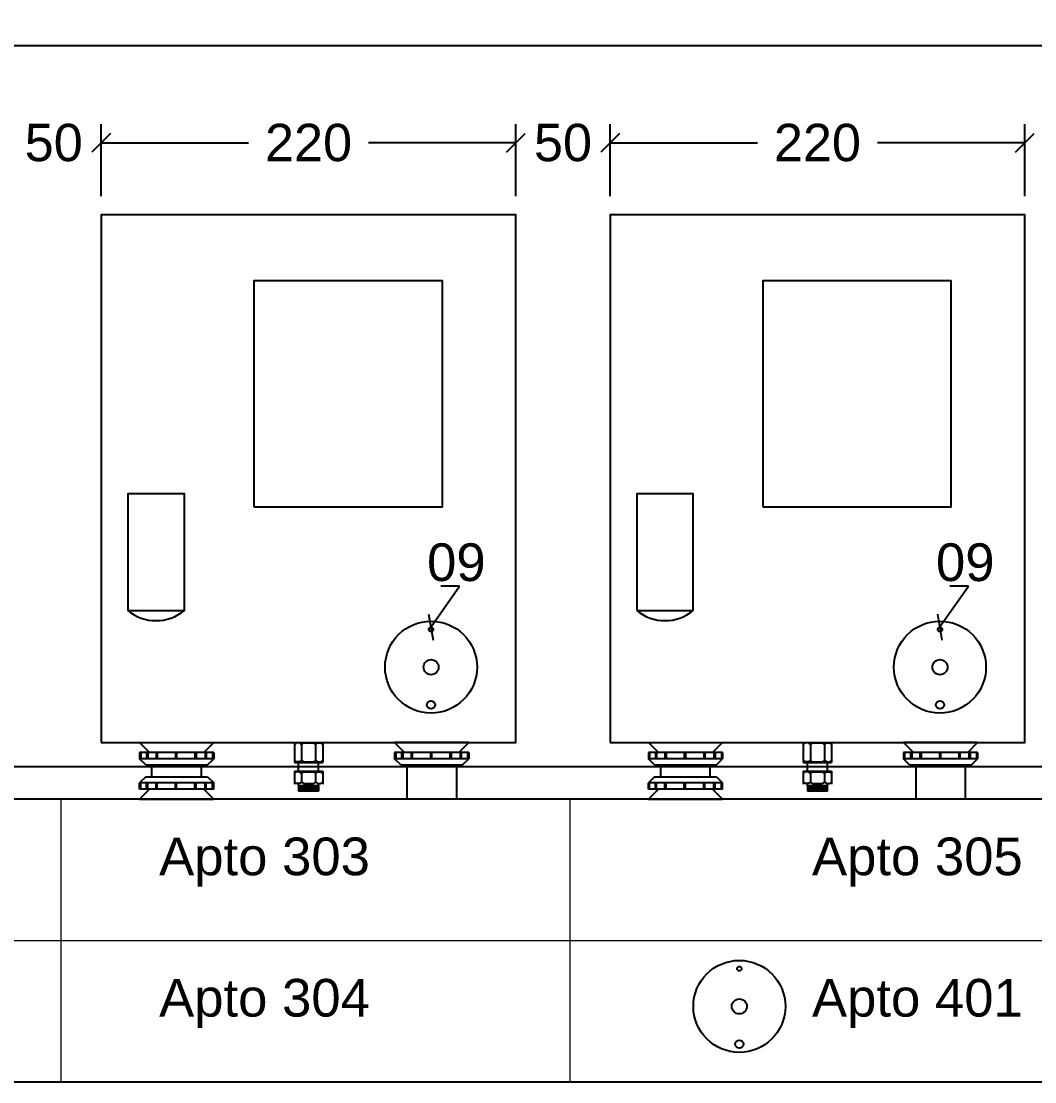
# Model space of a CAD drawing. Header units: inches. Extents: x -3 to 923, y -103 to 154.
# Drawn here: x 259.535 to 260.077, y -88.141 to -87.573 of the extents above; entities that cross this region are included whole.
import ezdxf

# ---------------------------------------------------------------- set-up
doc = ezdxf.new("R2010")
doc.units = ezdxf.units.IN
doc.header["$LTSCALE"] = 10
doc.header["$MEASUREMENT"] = 0
doc.linetypes.add('HIDDEN', pattern=[0.375, 0.25, -0.125])
doc.layers.get('DEFPOINTS').update_dxf_attribs({"color": 8})
for name, color, linetype in [('Cotas', 1, 'Continuous'), ('EL-Textos_condutos', 7, 'Continuous'), ('QUADROS', 7, 'Continuous'), ('QUADROS_E_CAIXAS', 240, 'Continuous'), ('TXT', 7, 'Continuous')]:
    doc.layers.add(name, color=color, linetype=linetype)
doc.layers.add('VP', color=1, linetype='Continuous', plot=False)
doc.styles.add('Arial', font='arial.ttf')
doc.dimstyles.new('10', dxfattribs={"dimtxt": 0.02, "dimasz": 0.01, "dimexe": 0.01, "dimexo": 0.01, "dimgap": 0.09, "dimtad": 0, "dimtih": 1, "dimtoh": 1, "dimdec": 0, "dimlfac": 1000, "dimzin": 0, "dimdsep": 46, "dimtxsty": 'Arial', "dimblk": 'OBLIQUE', "dimcen": 0, "dimdle": 0.02, "dimclrt": 7, "dimadec": 0, "dimazin": 0, "dimtfac": 1, "dimtdec": 0, "dimtofl": 0, "dimtmove": 0, "dimatfit": 3, "dimldrblk": 'OBLIQUE', "dimfxl": 0, "dimtolj": 1, "dimtzin": 0, "dimarcsym": 0})
doc.dimstyles.new('RICARDO-1-10', dxfattribs={"dimtxt": 0.02, "dimasz": 0.01, "dimexe": 0.01, "dimexo": 0.01, "dimgap": 0.01, "dimtad": 0, "dimtih": 1, "dimtoh": 1, "dimdec": 0, "dimlfac": 1000, "dimzin": 0, "dimdsep": 46, "dimtxsty": 'Arial', "dimblk": 'OBLIQUE', "dimcen": 0, "dimclrt": 2, "dimadec": 0, "dimazin": 0, "dimtfac": 1, "dimtdec": 0, "dimtofl": 0, "dimtmove": 0, "dimatfit": 3, "dimldrblk": 'CLOSEDBLANK', "dimfxl": 0, "dimtolj": 1, "dimtzin": 0, "dimarcsym": 0})

# ---------------------------------------------------------------- blocks, each defined once
blk = doc.blocks.new('_Oblique')
at = {"color": 0, "linetype": 'ByBlock', "lineweight": -2}
blk.add_line((-0.5, -0.5), (0.5, 0.5), dxfattribs=at)
blk = doc.blocks.new('*D30')
at = {"layer": 'DEFPOINTS', "color": 0, "transparency": 16777216}
for p in [(259.8501113049233, -87.63800339720973), (259.7996765223145, -87.67654674285738), (259.8501113049233, -87.67654674285738)]:
    blk.add_point(p, dxfattribs=at)
at = {"layer": 'TXT', "color": 0, "lineweight": -2, "transparency": 16777216}
for p, q in [((259.7996765223145, -87.66654674285738), (259.7996765223145, -87.62800339720972)), ((259.8501113049233, -87.66654674285738), (259.8501113049233, -87.62800339720972)), ((259.7996765223145, -87.63800339720973), (259.7896765223146, -87.63800339720973)), ((259.8501113049233, -87.63800339720973), (259.8601113049233, -87.63800339720973))]:
    blk.add_line(p, q, dxfattribs=at)
at = {"layer": 'TXT', "color": 0, "lineweight": -2, "transparency": 16777216, "xscale": 0.01, "yscale": 0.01, "zscale": 0.01}
blk.add_blockref('_Oblique', (259.7996765223145, -87.63800339720973), dxfattribs=at)
at = {"layer": 'TXT', "color": 0, "lineweight": -2, "transparency": 16777216, "xscale": 0.01, "yscale": 0.01, "zscale": 0.01, "rotation": 180}
blk.add_blockref('_Oblique', (259.8501113049233, -87.63800339720973), dxfattribs=at)
at = {"layer": 'TXT', "color": 2, "transparency": 16777216, "insert": (259.8248939136189, -87.63800339720973), "char_height": 0.02, "attachment_point": 5, "style": 'Arial'}
blk.add_mtext('\\A1;50', dxfattribs=at)
blk = doc.blocks.new('_ClosedBlank')
at = {"color": 0, "linetype": 'ByBlock', "lineweight": -2}
for p, q in [((-1, 0.1666666666666667), (0, 0)), ((-1, 0.1666666666666667), (-1, -0.1666666666666667)), ((0, 0), (-1, -0.1666666666666667))]:
    blk.add_line(p, q, dxfattribs=at)
blk = doc.blocks.new('*D31')
at = {"layer": 'DEFPOINTS', "color": 0, "transparency": 16777216}
for p in [(260.1224591310103, -87.63800339720973), (260.0720243484015, -87.67654674285738), (260.1224591310103, -87.67654674285738)]:
    blk.add_point(p, dxfattribs=at)
at = {"layer": 'TXT', "color": 0, "lineweight": -2, "transparency": 16777216}
for p, q in [((260.0720243484015, -87.66654674285738), (260.0720243484015, -87.62800339720972)), ((260.1224591310103, -87.66654674285738), (260.1224591310103, -87.62800339720972)), ((260.0720243484015, -87.63800339720973), (260.0620243484015, -87.63800339720973)), ((260.1224591310103, -87.63800339720973), (260.1324591310103, -87.63800339720973))]:
    blk.add_line(p, q, dxfattribs=at)
at = {"layer": 'TXT', "color": 0, "lineweight": -2, "transparency": 16777216, "xscale": 0.01, "yscale": 0.01, "zscale": 0.01}
blk.add_blockref('_Oblique', (260.0720243484015, -87.63800339720973), dxfattribs=at)
at = {"layer": 'TXT', "color": 0, "lineweight": -2, "transparency": 16777216, "xscale": 0.01, "yscale": 0.01, "zscale": 0.01, "rotation": 180}
blk.add_blockref('_Oblique', (260.1224591310103, -87.63800339720973), dxfattribs=at)
at = {"layer": 'TXT', "color": 2, "transparency": 16777216, "insert": (260.0972417397059, -87.63800339720973), "char_height": 0.02, "attachment_point": 5, "style": 'Arial'}
blk.add_mtext('\\A1;50', dxfattribs=at)
blk = doc.blocks.new('*D38')
at = {"layer": 'DEFPOINTS', "color": 0, "transparency": 16777216}
for p in [(261.0127879930641, -87.58607777777434), (257.9441555683533, -87.67654674285738), (261.0127879930641, -88.16688096198759)]:
    blk.add_point(p, dxfattribs=at)
at = {"layer": 'VP', "color": 0, "lineweight": -2, "transparency": 16777216}
for p, q in [((257.9441555683533, -87.66654674285738), (257.9441555683533, -87.57607777777433)), ((261.0127879930641, -88.15688096198758), (261.0127879930641, -87.57607777777433)), ((257.9441555683533, -87.58607777777434), (259.4385945637919, -87.58607777777434)), ((261.0127879930641, -87.58607777777434), (259.5183489976255, -87.58607777777434))]:
    blk.add_line(p, q, dxfattribs=at)
at = {"layer": 'VP', "color": 0, "lineweight": -2, "transparency": 16777216, "xscale": 0.01, "yscale": 0.01, "zscale": 0.01, "rotation": 180}
blk.add_blockref('_Oblique', (257.9441555683533, -87.58607777777434), dxfattribs=at)
at = {"layer": 'VP', "color": 0, "lineweight": -2, "transparency": 16777216, "xscale": 0.01, "yscale": 0.01, "zscale": 0.01}
blk.add_blockref('_Oblique', (261.0127879930641, -87.58607777777434), dxfattribs=at)
at = {"layer": 'VP', "color": 2, "transparency": 16777216, "insert": (259.4784717807087, -87.58607777777434), "char_height": 0.02, "attachment_point": 5, "style": 'Arial'}
blk.add_mtext('\\A1;3069', dxfattribs=at)

msp = doc.modelspace()

# ---------------------------------------------------------------- hatches: boundary and pattern name
at = {"layer": 'QUADROS'}
for points in [[(259.683939286563, -87.95923369937904), (259.6821528885009, -87.95923369937904), (259.6811547831842, -87.9602318046959), (259.6811547831842, -87.95898152546603), (259.6962852179668, -87.95898152546603), (259.6962852179668, -87.9602318046959), (259.6952871126499, -87.95923369937904), (259.6935007145879, -87.95923369937904), (259.6925026092712, -87.9602318046959), (259.6915045039543, -87.95923369937904), (259.6859354971966, -87.95923369937904), (259.6849373918798, -87.9602318046959)], [(259.683939286563, -87.95923369937904), (259.6821528885009, -87.95923369937904), (259.6811547831842, -87.9602318046959), (259.6811547831842, -87.95898152546603), (259.6962852179668, -87.95898152546603), (259.6962852179668, -87.9602318046959), (259.6952871126499, -87.95923369937904), (259.6935007145879, -87.95923369937904), (259.6925026092712, -87.9602318046959), (259.6915045039543, -87.95923369937904), (259.6859354971966, -87.95923369937904), (259.6849373918798, -87.9602318046959)], [(259.9562871126499, -87.95923369937904), (259.9545007145878, -87.95923369937904), (259.9535026092711, -87.9602318046959), (259.9535026092711, -87.95898152546603), (259.9686330440537, -87.95898152546603), (259.9686330440537, -87.9602318046959), (259.9676349387369, -87.95923369937904), (259.9658485406748, -87.95923369937904), (259.9648504353581, -87.9602318046959), (259.9638523300412, -87.95923369937904), (259.9582833232835, -87.95923369937904), (259.9572852179667, -87.9602318046959)], [(259.9562871126499, -87.95923369937904), (259.9545007145878, -87.95923369937904), (259.9535026092711, -87.9602318046959), (259.9535026092711, -87.95898152546603), (259.9686330440537, -87.95898152546603), (259.9686330440537, -87.9602318046959), (259.9676349387369, -87.95923369937904), (259.9658485406748, -87.95923369937904), (259.9648504353581, -87.9602318046959), (259.9638523300412, -87.95923369937904), (259.9582833232835, -87.95923369937904), (259.9572852179667, -87.9602318046959)], [(259.6811547831842, -87.96964540926548), (259.6811547831842, -87.9683951300356), (259.6821528885009, -87.96939323535244), (259.683939286563, -87.96939323535244), (259.6849373918798, -87.9683951300356), (259.6859354971966, -87.96939323535244), (259.6915045039543, -87.96939323535244), (259.6925026092712, -87.9683951300356), (259.6935007145879, -87.96939323535244), (259.6952871126499, -87.96939323535244), (259.6962852179668, -87.96839513003567), (259.6962852179668, -87.96964540926548)], [(259.9535026092711, -87.96964540926548), (259.9535026092711, -87.9683951300356), (259.9545007145878, -87.96939323535244), (259.9562871126499, -87.96939323535244), (259.9572852179667, -87.9683951300356), (259.9582833232836, -87.96939323535244), (259.9638523300412, -87.96939323535244), (259.9648504353581, -87.9683951300356), (259.9658485406748, -87.96939323535244), (259.9676349387369, -87.96939323535244), (259.9686330440537, -87.96839513003567), (259.9686330440537, -87.96964540926548)]]:
    msp.add_hatch(color=7, dxfattribs=at).paths.add_polyline_path(points)
h = msp.add_hatch(color=7, dxfattribs=at)
h.paths.add_polyline_path([(259.6811547831842, -87.98120085869756), (259.6811547831842, -87.9799505794677), (259.6821528885009, -87.98094868478452), (259.683939286563, -87.98094868478452), (259.6849373918798, -87.9799505794677), (259.6859354971966, -87.98094868478452), (259.6915045039543, -87.98094868478452), (259.6925026092712, -87.9799505794677), (259.6935007145879, -87.98094868478452), (259.6952871126499, -87.98094868478452), (259.6962852179668, -87.9799505794677), (259.6962852179668, -87.98120085869756)])
h.paths.add_polyline_path([(259.6962852179668, -87.97439216304538), (259.6962852179668, -87.97564244227524), (259.6952871126499, -87.9746443369584), (259.6935007145879, -87.9746443369584), (259.6925026092712, -87.97564244227524), (259.6915045039543, -87.9746443369584), (259.6859354971966, -87.9746443369584), (259.6849373918798, -87.97564244227524), (259.683939286563, -87.9746443369584), (259.6821528885009, -87.9746443369584), (259.6811547831842, -87.97564244227524), (259.6811547831842, -87.97439216304538)])
h = msp.add_hatch(color=7, dxfattribs=at)
h.paths.add_polyline_path([(259.9535026092711, -87.98120085869756), (259.9535026092711, -87.9799505794677), (259.9545007145878, -87.98094868478452), (259.9562871126499, -87.98094868478452), (259.9572852179667, -87.9799505794677), (259.9582833232836, -87.98094868478452), (259.9638523300412, -87.98094868478452), (259.9648504353581, -87.9799505794677), (259.9658485406748, -87.98094868478452), (259.9676349387369, -87.98094868478452), (259.9686330440537, -87.9799505794677), (259.9686330440537, -87.98120085869756)])
h.paths.add_polyline_path([(259.9686330440537, -87.97439216304538), (259.9686330440537, -87.97564244227524), (259.9676349387369, -87.9746443369584), (259.9658485406748, -87.9746443369584), (259.9648504353581, -87.97564244227524), (259.9638523300412, -87.9746443369584), (259.9582833232836, -87.9746443369584), (259.9572852179667, -87.97564244227524), (259.9562871126499, -87.9746443369584), (259.9545007145878, -87.9746443369584), (259.9535026092711, -87.97564244227524), (259.9535026092711, -87.97439216304538)])

# ---------------------------------------------------------------- linework, layer by layer
at = {"layer": 'EL-Textos_condutos', "linetype": 'Continuous', "lineweight": 0}
for p, q in [((259.5561456937522, -87.98924239503108), (259.5561456937522, -88.1405467428572)), ((259.8284935198392, -87.98924239503108), (259.8284935198392, -88.1405467428572)), ((259.2888413459262, -88.06489456894411), (260.5497109111434, -88.06489456894418))]:
    msp.add_line(p, q, dxfattribs=at)
at = {"layer": 'QUADROS', "color": 7}
for p, q in [((259.6036006342108, -87.96432198518835), (259.5982601744885, -87.95898152546603)), ((259.6326219756357, -87.96432198518835), (259.6379624353581, -87.95898152546603)), ((259.6811547831842, -87.95898152546603), (259.6962852179668, -87.95898152546603)), ((259.6811547831842, -87.95898152546603), (259.6811547831842, -87.96964540926548)), ((259.6811547831842, -87.95898152546603), (259.6962852179668, -87.95898152546603)), ((259.6811547831842, -87.9602318046959), (259.6821528885009, -87.95923369937904)), ((259.6811547831842, -87.9602318046959), (259.6821528885009, -87.95923369937904)), ((259.683939286563, -87.95923369937904), (259.6821528885009, -87.95923369937904)), ((259.683939286563, -87.95923369937904), (259.6821528885009, -87.95923369937904)), ((259.6849373918798, -87.9602318046959), (259.6839286962276, -87.95922310904369)), ((259.6849373918798, -87.9602318046959), (259.6839286962276, -87.95922310904369)), ((259.6849373918798, -87.9602318046959), (259.6859460875319, -87.95922310904369)), ((259.6849373918798, -87.9602318046959), (259.6859460875319, -87.95922310904369)), ((259.6859354971966, -87.95923369937904), (259.6915045039543, -87.95923369937904)), ((259.6859354971966, -87.95923369937904), (259.6915045039543, -87.95923369937904)), ((259.6925026092712, -87.9602318046959), (259.6914939136189, -87.95922310904369)), ((259.6925026092712, -87.9602318046959), (259.6914939136189, -87.95922310904369)), ((259.6925026092712, -87.9602318046959), (259.6935113049232, -87.95922310904369)), ((259.6925026092712, -87.9602318046959), (259.6935113049232, -87.95922310904369)), ((259.6935007145879, -87.95923369937904), (259.6952871126499, -87.95923369937904)), ((259.6935007145879, -87.95923369937904), (259.6952871126499, -87.95923369937904)), ((259.6962852179668, -87.9602318046959), (259.6952871126499, -87.95923369937904)), ((259.6962852179668, -87.9602318046959), (259.6952871126499, -87.95923369937904)), ((259.6962852179668, -87.95898152546603), (259.6962852179668, -87.96964540926548)), ((259.7400976239454, -87.96432198518835), (259.7347571642232, -87.95898152546603)), ((259.7347571642232, -87.95898152546603), (259.7744594250927, -87.95898152546603)), ((259.7744594250927, -87.95898152546603), (259.7347571642232, -87.95898152546603)), ((259.7691189653704, -87.96432198518835), (259.7744594250927, -87.95898152546603)), ((259.8759484602978, -87.96432198518835), (259.8706080005754, -87.95898152546603)), ((259.9049698017227, -87.96432198518835), (259.910310261445, -87.95898152546603)), ((259.9535026092711, -87.95898152546603), (259.9686330440537, -87.95898152546603)), ((259.9535026092711, -87.95898152546603), (259.9535026092711, -87.96964540926548)), ((259.9535026092711, -87.95898152546603), (259.9686330440537, -87.95898152546603)), ((259.9535026092711, -87.9602318046959), (259.9545007145878, -87.95923369937904)), ((259.9535026092711, -87.9602318046959), (259.9545007145878, -87.95923369937904)), ((259.9562871126499, -87.95923369937904), (259.9545007145878, -87.95923369937904)), ((259.9562871126499, -87.95923369937904), (259.9545007145878, -87.95923369937904)), ((259.9572852179667, -87.9602318046959), (259.9562765223145, -87.95922310904369)), ((259.9572852179667, -87.9602318046959), (259.9562765223145, -87.95922310904369)), ((259.9572852179667, -87.9602318046959), (259.9582939136189, -87.95922310904369)), ((259.9572852179667, -87.9602318046959), (259.9582939136189, -87.95922310904369)), ((259.9582833232836, -87.95923369937904), (259.9638523300412, -87.95923369937904)), ((259.9582833232836, -87.95923369937904), (259.9638523300412, -87.95923369937904)), ((259.9648504353581, -87.9602318046959), (259.9638417397059, -87.95922310904369)), ((259.9648504353581, -87.9602318046959), (259.9638417397059, -87.95922310904369)), ((259.9648504353581, -87.9602318046959), (259.9658591310102, -87.95922310904369)), ((259.9648504353581, -87.9602318046959), (259.9658591310102, -87.95922310904369)), ((259.9658485406748, -87.95923369937904), (259.9676349387369, -87.95923369937904)), ((259.9658485406748, -87.95923369937904), (259.9676349387369, -87.95923369937904)), ((259.9686330440537, -87.9602318046959), (259.9676349387369, -87.95923369937904)), ((259.9686330440537, -87.9602318046959), (259.9676349387369, -87.95923369937904)), ((259.9686330440537, -87.95898152546603), (259.9686330440537, -87.96964540926548)), ((260.0124454500324, -87.96432198518835), (260.00710499031, -87.95898152546603)), ((260.00710499031, -87.95898152546603), (260.0468072511796, -87.95898152546603)), ((260.0468072511796, -87.95898152546603), (260.00710499031, -87.95898152546603)), ((260.0414667914573, -87.96432198518835), (260.0468072511796, -87.95898152546603)), ((259.5982601744885, -87.96432198518835), (259.5982601744885, -87.96763050692745)), ((259.6379624353581, -87.96432198518835), (259.5982601744885, -87.96432198518835)), ((259.5988969630044, -87.96432198518835), (259.5988969630044, -87.96763050692745)), ((259.60201966453, -87.96432198518835), (259.60201966453, -87.9676305069275)), ((259.6026564530461, -87.96432198518835), (259.6026564530461, -87.9676305069275)), ((259.607094751986, -87.96432198518835), (259.607094751986, -87.9676305069275)), ((259.6077315405018, -87.96432198518835), (259.6077315405018, -87.9676305069275)), ((259.6174745164072, -87.96432198518835), (259.6174745164072, -87.9676305069275)), ((259.6181113049233, -87.96432198518835), (259.6181113049233, -87.9676305069275)), ((259.6278542808286, -87.96432198518835), (259.6278542808286, -87.9676305069275)), ((259.6284910693446, -87.96432198518835), (259.6284910693446, -87.96763050692745)), ((259.6333218753254, -87.96432198518835), (259.6333218753254, -87.9676305069275)), ((259.6339586638415, -87.96432198518835), (259.6339586638415, -87.96763050692745)), ((259.637325646842, -87.96432198518835), (259.637325646842, -87.9676305069275)), ((259.6379624353581, -87.96432198518835), (259.6379624353581, -87.96763050692745)), ((259.6849373918798, -87.9602318046959), (259.6849373918798, -87.9683951300356)), ((259.6925026092712, -87.9602318046959), (259.6925026092712, -87.9683951300356)), ((259.7744594250927, -87.96432198518835), (259.7347571642232, -87.96432198518835)), ((259.7347571642232, -87.96432198518835), (259.7347571642232, -87.96763050692745)), ((259.7353939527391, -87.96432198518835), (259.7353939527391, -87.96763050692745)), ((259.7385166542647, -87.96432198518835), (259.7385166542647, -87.96763050692745)), ((259.7391534427807, -87.96432198518835), (259.7391534427807, -87.96763050692745)), ((259.7435917417205, -87.96432198518835), (259.7435917417205, -87.96763050692745)), ((259.7442285302365, -87.96432198518835), (259.7442285302365, -87.96763050692745)), ((259.7539715061419, -87.96432198518835), (259.7539715061419, -87.96763050692745)), ((259.7546082946579, -87.96432198518835), (259.7546082946579, -87.96763050692745)), ((259.7643512705632, -87.96432198518835), (259.7643512705632, -87.96763050692745)), ((259.7649880590791, -87.96432198518835), (259.7649880590791, -87.96763050692745)), ((259.76981886506, -87.96432198518835), (259.76981886506, -87.96763050692745)), ((259.7704556535761, -87.96432198518835), (259.7704556535761, -87.96763050692745)), ((259.7738226365768, -87.96432198518835), (259.7738226365768, -87.96763050692745)), ((259.7744594250927, -87.96432198518835), (259.7744594250927, -87.96763050692745)), ((259.8706080005754, -87.96432198518835), (259.8706080005754, -87.96763050692745)), ((259.910310261445, -87.96432198518835), (259.8706080005754, -87.96432198518835)), ((259.8712447890913, -87.96432198518835), (259.8712447890913, -87.96763050692745)), ((259.874367490617, -87.96432198518835), (259.874367490617, -87.9676305069275)), ((259.875004279133, -87.96432198518835), (259.875004279133, -87.9676305069275)), ((259.8794425780729, -87.96432198518835), (259.8794425780729, -87.9676305069275)), ((259.8800793665889, -87.96432198518835), (259.8800793665889, -87.9676305069275)), ((259.8898223424941, -87.96432198518835), (259.8898223424941, -87.9676305069275)), ((259.8904591310102, -87.96432198518835), (259.8904591310102, -87.9676305069275)), ((259.9002021069156, -87.96432198518835), (259.9002021069156, -87.9676305069275)), ((259.9008388954317, -87.96432198518835), (259.9008388954317, -87.96763050692745)), ((259.9056697014125, -87.96432198518835), (259.9056697014125, -87.9676305069275)), ((259.9063064899285, -87.96432198518835), (259.9063064899285, -87.96763050692745)), ((259.9096734729291, -87.96432198518835), (259.9096734729291, -87.9676305069275)), ((259.910310261445, -87.96432198518835), (259.910310261445, -87.96763050692745)), ((259.9572852179667, -87.9602318046959), (259.9572852179667, -87.9683951300356)), ((259.9648504353581, -87.9602318046959), (259.9648504353581, -87.9683951300356)), ((260.0468072511796, -87.96432198518835), (260.00710499031, -87.96432198518835)), ((260.00710499031, -87.96432198518835), (260.00710499031, -87.96763050692745)), ((260.007741778826, -87.96432198518835), (260.007741778826, -87.96763050692745)), ((260.0108644803517, -87.96432198518835), (260.0108644803517, -87.96763050692745)), ((260.0115012688676, -87.96432198518835), (260.0115012688676, -87.96763050692745)), ((260.0159395678075, -87.96432198518835), (260.0159395678075, -87.96763050692745)), ((260.0165763563235, -87.96432198518835), (260.0165763563235, -87.96763050692745)), ((260.0263193322289, -87.96432198518835), (260.0263193322289, -87.96763050692745)), ((260.0269561207448, -87.96432198518835), (260.0269561207448, -87.96763050692745)), ((260.0366990966501, -87.96432198518835), (260.0366990966501, -87.96763050692745)), ((260.0373358851662, -87.96432198518835), (260.0373358851662, -87.96763050692745)), ((260.0421666911471, -87.96432198518835), (260.0421666911471, -87.96763050692745)), ((260.0428034796631, -87.96432198518835), (260.0428034796631, -87.96763050692745)), ((260.0461704626637, -87.96432198518835), (260.0461704626637, -87.96763050692745)), ((260.0468072511796, -87.96432198518835), (260.0468072511796, -87.96763050692745)), ((259.6015686962277, -87.97093902866666), (259.5982601744885, -87.96763050692745)), ((259.6379624353581, -87.9676305069275), (259.5982601744885, -87.96763050692745)), ((259.6015686962277, -87.97093902866666), (259.6346539136189, -87.97093902866666)), ((259.6048772179668, -87.97728489183062), (259.6048772179668, -87.97093902866666)), ((259.6313453918797, -87.97728489183062), (259.6313453918797, -87.97093902866666)), ((259.6346539136189, -87.97093902866666), (259.6379624353581, -87.96763050692745)), ((259.6811547831842, -87.9683951300356), (259.6821528885009, -87.96939323535244)), ((259.6811547831842, -87.96964540926548), (259.6962852179668, -87.96964540926548)), ((259.683939286563, -87.96939323535244), (259.6821528885009, -87.96939323535244)), ((259.683318435358, -87.97439216304538), (259.683318435358, -87.96939323535244)), ((259.6849373918798, -87.9683951300356), (259.6839286962276, -87.96940382568782)), ((259.6849373918798, -87.9683951300356), (259.6859460875319, -87.96940382568782)), ((259.6859354971966, -87.96939323535244), (259.6915045039543, -87.96939323535244)), ((259.6925026092712, -87.9683951300356), (259.6914939136189, -87.96940382568782)), ((259.6925026092712, -87.9683951300356), (259.6935113049232, -87.96940382568782)), ((259.6935007145879, -87.96939323535244), (259.6952871126499, -87.96939323535244)), ((259.6941215657928, -87.97439216304538), (259.6941215657928, -87.96964540926548)), ((259.6962852179668, -87.9683951300356), (259.6952871126499, -87.96939323535244)), ((259.7744594250927, -87.96763050692745), (259.7347571642232, -87.96763050692745)), ((259.7380656859623, -87.97093902866666), (259.7347571642232, -87.96763050692745)), ((259.7380656859623, -87.97093902866666), (259.7711509033535, -87.97093902866659)), ((259.7711509033535, -87.97093902866659), (259.7744594250927, -87.96763050692745)), ((259.8739165223146, -87.97093902866666), (259.8706080005754, -87.96763050692745)), ((259.910310261445, -87.9676305069275), (259.8706080005754, -87.96763050692745)), ((259.8739165223146, -87.97093902866666), (259.9070017397058, -87.97093902866666)), ((259.8772250440538, -87.97728489183062), (259.8772250440538, -87.97093902866666)), ((259.9036932179667, -87.97728489183062), (259.9036932179667, -87.97093902866666)), ((259.9070017397058, -87.97093902866666), (259.910310261445, -87.96763050692745)), ((259.9535026092711, -87.9683951300356), (259.9545007145878, -87.96939323535244)), ((259.9535026092711, -87.96964540926548), (259.9686330440537, -87.96964540926548)), ((259.9562871126499, -87.96939323535244), (259.9545007145878, -87.96939323535244)), ((259.9556662614451, -87.97439216304538), (259.9556662614451, -87.96939323535244)), ((259.9572852179667, -87.9683951300356), (259.9562765223145, -87.96940382568782)), ((259.9572852179667, -87.9683951300356), (259.9582939136189, -87.96940382568782)), ((259.9582833232836, -87.96939323535244), (259.9638523300412, -87.96939323535244)), ((259.9648504353581, -87.9683951300356), (259.9638417397059, -87.96940382568782)), ((259.9648504353581, -87.9683951300356), (259.9658591310102, -87.96940382568782)), ((259.9658485406748, -87.96939323535244), (259.9676349387369, -87.96939323535244)), ((259.9664693918797, -87.97439216304538), (259.9664693918797, -87.96964540926548)), ((259.9686330440537, -87.9683951300356), (259.9676349387369, -87.96939323535244)), ((260.0468072511796, -87.96763050692745), (260.00710499031, -87.96763050692745)), ((260.0104135120492, -87.97093902866666), (260.00710499031, -87.96763050692745)), ((260.0104135120492, -87.97093902866666), (260.0434987294404, -87.97093902866659)), ((260.0434987294404, -87.97093902866659), (260.0468072511796, -87.96763050692745)), ((259.6811547831842, -87.97439216304538), (259.6962852179668, -87.97439216304538)), ((259.6811547831842, -87.97439216304538), (259.6811547831842, -87.98120085869756)), ((259.6811547831842, -87.97564244227524), (259.6821528885009, -87.9746443369584)), ((259.683939286563, -87.9746443369584), (259.6821528885009, -87.9746443369584)), ((259.6849373918798, -87.97564244227524), (259.6839286962276, -87.97463374662304)), ((259.6849373918798, -87.97564244227524), (259.6859460875319, -87.97463374662304)), ((259.6849373918798, -87.97564244227524), (259.6849373918798, -87.9799505794677)), ((259.6859354971966, -87.9746443369584), (259.6915045039543, -87.9746443369584)), ((259.6925026092712, -87.97564244227524), (259.6914939136189, -87.97463374662304)), ((259.6925026092712, -87.97564244227524), (259.6935113049232, -87.97463374662304)), ((259.6925026092712, -87.97564244227524), (259.6925026092712, -87.9799505794677)), ((259.6935007145879, -87.9746443369584), (259.6952871126499, -87.9746443369584)), ((259.6962852179668, -87.97564244227524), (259.6952871126499, -87.9746443369584)), ((259.6962852179668, -87.97439216304538), (259.6962852179668, -87.98120085869756)), ((259.9535026092711, -87.97439216304538), (259.9686330440537, -87.97439216304538)), ((259.9535026092711, -87.97439216304538), (259.9535026092711, -87.98120085869756)), ((259.9535026092711, -87.97564244227524), (259.9545007145878, -87.9746443369584)), ((259.9562871126499, -87.9746443369584), (259.9545007145878, -87.9746443369584)), ((259.9572852179667, -87.97564244227524), (259.9562765223145, -87.97463374662304)), ((259.9572852179667, -87.97564244227524), (259.9582939136189, -87.97463374662304)), ((259.9572852179667, -87.97564244227524), (259.9572852179667, -87.9799505794677)), ((259.9582833232836, -87.9746443369584), (259.9638523300412, -87.9746443369584)), ((259.9648504353581, -87.97564244227524), (259.9638417397059, -87.97463374662304)), ((259.9648504353581, -87.97564244227524), (259.9658591310102, -87.97463374662304)), ((259.9648504353581, -87.97564244227524), (259.9648504353581, -87.9799505794677)), ((259.9658485406748, -87.9746443369584), (259.9676349387369, -87.9746443369584)), ((259.9686330440537, -87.97564244227524), (259.9676349387369, -87.9746443369584)), ((259.9686330440537, -87.97439216304538), (259.9686330440537, -87.98120085869756)), ((259.6015686962277, -87.97728489183062), (259.5982601744885, -87.98059341356978)), ((259.5982601744885, -87.98390193530892), (259.5982601744885, -87.98059341356978)), ((259.6379624353581, -87.98059341356978), (259.5982601744885, -87.98059341356978)), ((259.5988969630044, -87.98390193530892), (259.5988969630044, -87.98059341356978)), ((259.6015686962277, -87.97728489183062), (259.6346539136189, -87.97728489183062)), ((259.60201966453, -87.98390193530892), (259.60201966453, -87.98059341356978)), ((259.6026564530461, -87.98390193530892), (259.6026564530461, -87.98059341356978)), ((259.607094751986, -87.98390193530892), (259.607094751986, -87.98059341356978)), ((259.6077315405018, -87.98390193530892), (259.6077315405018, -87.98059341356978)), ((259.6174745164072, -87.98390193530892), (259.6174745164072, -87.98059341356978)), ((259.6181113049233, -87.98390193530892), (259.6181113049233, -87.98059341356978)), ((259.6278542808286, -87.98390193530892), (259.6278542808286, -87.98059341356978)), ((259.6284910693446, -87.98390193530892), (259.6284910693446, -87.98059341356978)), ((259.6333218753254, -87.98390193530892), (259.6333218753254, -87.98059341356978)), ((259.6339586638415, -87.98390193530892), (259.6339586638415, -87.98059341356978)), ((259.6346539136189, -87.97728489183062), (259.6379624353581, -87.98059341356978)), ((259.637325646842, -87.98390193530892), (259.637325646842, -87.98059341356978)), ((259.6379624353581, -87.98390193530892), (259.6379624353581, -87.98059341356978)), ((259.6811547831842, -87.9799505794677), (259.6821528885009, -87.98094868478452)), ((259.683939286563, -87.98094868478452), (259.6821528885009, -87.98094868478452)), ((259.683318435358, -87.98195738043667), (259.683318435358, -87.98094868478452)), ((259.683318435358, -87.98195738043667), (259.683457435249, -87.98206588305601)), ((259.683318435358, -87.98195738043667), (259.6941215657928, -87.98195738043667)), ((259.683457435249, -87.98208178564323), (259.683328621554, -87.98218233696906)), ((259.683328621554, -87.98219823955628), (259.683457435249, -87.98229879088217)), ((259.683457435249, -87.98231469346945), (259.683328621554, -87.98241524479538)), ((259.683328621554, -87.98243114738261), (259.683457435249, -87.98253169870827)), ((259.683457435249, -87.9825476012955), (259.683328621554, -87.98264815262132)), ((259.6939887726418, -87.98230674217578), (259.6833348282941, -87.98219028826266)), ((259.6939887726418, -87.982539650002), (259.6833348282942, -87.98242319608882)), ((259.6834512285089, -87.9820738343496), (259.6941051728568, -87.98219028826266)), ((259.6834512285089, -87.98230674217578), (259.6941051728568, -87.98242319608882)), ((259.6834512285089, -87.98253965000188), (259.6941051728568, -87.98265610391493)), ((259.6849373918798, -87.9799505794677), (259.6839286962276, -87.98095927511984)), ((259.6849373918798, -87.9799505794677), (259.6859460875319, -87.98095927511984)), ((259.6859354971966, -87.98094868478452), (259.6915045039543, -87.98094868478452)), ((259.6925026092712, -87.9799505794677), (259.6914939136189, -87.98095927511984)), ((259.6925026092712, -87.9799505794677), (259.6935113049232, -87.98095927511984)), ((259.6935007145879, -87.98094868478452), (259.6952871126499, -87.98094868478452)), ((259.6941215657928, -87.98195738043667), (259.6939825659019, -87.98206588305601)), ((259.6939825659019, -87.98208178564323), (259.6941113795969, -87.98218233696906)), ((259.6941113795969, -87.98219823955628), (259.6939825659019, -87.98229879088217)), ((259.6939825659019, -87.98231469346945), (259.6941113795969, -87.98241524479538)), ((259.6941113795969, -87.98243114738261), (259.6939825659019, -87.98253169870827)), ((259.6939825659019, -87.9825476012955), (259.6941113795969, -87.98264815262132)), ((259.6941215657928, -87.98195738043667), (259.6941215657928, -87.98094868478452)), ((259.6962852179668, -87.9799505794677), (259.6952871126499, -87.98094868478452)), ((259.8739165223146, -87.97728489183062), (259.8706080005754, -87.98059341356978)), ((259.8706080005754, -87.98390193530892), (259.8706080005754, -87.98059341356978)), ((259.910310261445, -87.98059341356978), (259.8706080005754, -87.98059341356978)), ((259.8712447890913, -87.98390193530892), (259.8712447890913, -87.98059341356978)), ((259.8739165223146, -87.97728489183062), (259.9070017397058, -87.97728489183062)), ((259.874367490617, -87.98390193530892), (259.874367490617, -87.98059341356978)), ((259.875004279133, -87.98390193530892), (259.875004279133, -87.98059341356978)), ((259.8794425780729, -87.98390193530892), (259.8794425780729, -87.98059341356978)), ((259.8800793665889, -87.98390193530892), (259.8800793665889, -87.98059341356978)), ((259.8898223424941, -87.98390193530892), (259.8898223424941, -87.98059341356978)), ((259.8904591310102, -87.98390193530892), (259.8904591310102, -87.98059341356978)), ((259.9002021069156, -87.98390193530892), (259.9002021069156, -87.98059341356978)), ((259.9008388954317, -87.98390193530892), (259.9008388954317, -87.98059341356978)), ((259.9056697014125, -87.98390193530892), (259.9056697014125, -87.98059341356978)), ((259.9063064899285, -87.98390193530892), (259.9063064899285, -87.98059341356978)), ((259.9070017397058, -87.97728489183062), (259.910310261445, -87.98059341356978)), ((259.9096734729291, -87.98390193530892), (259.9096734729291, -87.98059341356978)), ((259.910310261445, -87.98390193530892), (259.910310261445, -87.98059341356978)), ((259.9535026092711, -87.9799505794677), (259.9545007145878, -87.98094868478452)), ((259.9562871126499, -87.98094868478452), (259.9545007145878, -87.98094868478452)), ((259.9556662614451, -87.98195738043667), (259.9556662614451, -87.98094868478452)), ((259.9556662614451, -87.98195738043667), (259.955805261336, -87.98206588305601)), ((259.9556662614451, -87.98195738043667), (259.9664693918797, -87.98195738043667)), ((259.955805261336, -87.98208178564323), (259.9556764476409, -87.98218233696906)), ((259.9556764476409, -87.98219823955628), (259.955805261336, -87.98229879088217)), ((259.955805261336, -87.98231469346945), (259.9556764476409, -87.98241524479538)), ((259.9556764476409, -87.98243114738261), (259.955805261336, -87.98253169870827)), ((259.955805261336, -87.9825476012955), (259.9556764476409, -87.98264815262132)), ((259.9663365987288, -87.98230674217578), (259.955682654381, -87.98219028826266)), ((259.9663365987288, -87.982539650002), (259.955682654381, -87.98242319608882)), ((259.955799054596, -87.9820738343496), (259.9664529989437, -87.98219028826266)), ((259.955799054596, -87.98230674217578), (259.9664529989437, -87.98242319608882)), ((259.955799054596, -87.98253965000188), (259.9664529989437, -87.98265610391493)), ((259.9572852179667, -87.9799505794677), (259.9562765223145, -87.98095927511984)), ((259.9572852179667, -87.9799505794677), (259.9582939136189, -87.98095927511984)), ((259.9582833232836, -87.98094868478452), (259.9638523300412, -87.98094868478452)), ((259.9648504353581, -87.9799505794677), (259.9638417397059, -87.98095927511984)), ((259.9648504353581, -87.9799505794677), (259.9658591310102, -87.98095927511984)), ((259.9658485406748, -87.98094868478452), (259.9676349387369, -87.98094868478452)), ((259.9664693918797, -87.98195738043667), (259.9663303919888, -87.98206588305601)), ((259.9663303919888, -87.98208178564323), (259.9664592056838, -87.98218233696906)), ((259.9664592056838, -87.98219823955628), (259.9663303919888, -87.98229879088217)), ((259.9663303919888, -87.98231469346945), (259.9664592056838, -87.98241524479538)), ((259.9664592056838, -87.98243114738261), (259.9663303919888, -87.98253169870827)), ((259.9663303919888, -87.9825476012955), (259.9664592056838, -87.98264815262132)), ((259.9664693918797, -87.98195738043667), (259.9664693918797, -87.98094868478452)), ((259.9686330440537, -87.9799505794677), (259.9676349387369, -87.98094868478452)), ((259.6379624353581, -87.98390193530892), (259.5982601744885, -87.98390193530892)), ((259.6036006342108, -87.98390193530892), (259.5982601744885, -87.98924239503121)), ((259.6326219756357, -87.98390193530892), (259.6379624353581, -87.98924239503121)), ((259.683457435249, -87.9848766795564), (259.683318435358, -87.98498518217583)), ((259.683328621554, -87.98266405520855), (259.683457435249, -87.98276460653443)), ((259.683457435249, -87.98278050912172), (259.683328621554, -87.98288106044743)), ((259.683328621554, -87.98289696303466), (259.683457435249, -87.98299751436042)), ((259.683457435249, -87.98301341694771), (259.683328621554, -87.98311396827349)), ((259.683328621554, -87.98312987086071), (259.683457435249, -87.98323042218654)), ((259.683457435249, -87.98324632477376), (259.683328621554, -87.98334687609959)), ((259.683328621554, -87.98336277868681), (259.683457435249, -87.98346333001264)), ((259.683457435249, -87.98347923259988), (259.683328621554, -87.98357978392552)), ((259.683328621554, -87.98359568651274), (259.683457435249, -87.98369623783869)), ((259.683457435249, -87.98371214042591), (259.683328621554, -87.98381269175191)), ((259.683328621554, -87.98382859433913), (259.683457435249, -87.9839291456648)), ((259.683457435249, -87.98394504825202), (259.683328621554, -87.98404559957785)), ((259.683328621554, -87.98406150216508), (259.683457435249, -87.9841620534909)), ((259.683457435249, -87.98417795607813), (259.683328621554, -87.98427850740401)), ((259.683328621554, -87.98429440999124), (259.683457435249, -87.98439496131695)), ((259.683457435249, -87.98441086390424), (259.683328621554, -87.98451141523)), ((259.683328621554, -87.98452731781722), (259.683457435249, -87.98462786914305)), ((259.683457435249, -87.98464377173029), (259.683328621554, -87.98474432305612)), ((259.683328621554, -87.98476022564334), (259.683457435249, -87.98486077696917)), ((259.6939887726418, -87.9827725578281), (259.6833348282942, -87.98265610391493)), ((259.6939887726418, -87.98300546565426), (259.6833348282942, -87.98288901174111)), ((259.6939887726418, -87.98323837348025), (259.6833348282942, -87.98312191956708)), ((259.6939887726418, -87.98347128130644), (259.6833348282942, -87.98335482739331)), ((259.6939887726418, -87.98370418913252), (259.6833348282942, -87.98358773521937)), ((259.6939887726419, -87.9839370969587), (259.6833348282942, -87.98382064304558)), ((259.6939887726418, -87.98417000478457), (259.6833348282942, -87.98405355087145)), ((259.6939887726418, -87.98440291261079), (259.6833348282942, -87.98428645869764)), ((259.6939887726418, -87.98463582043685), (259.6833348282942, -87.98451936652373)), ((259.6939887726419, -87.98486872826307), (259.6833348282942, -87.9847522743499)), ((259.6834512285089, -87.9827725578281), (259.6941051728568, -87.98288901174111)), ((259.6834512285089, -87.98300546565405), (259.6941051728568, -87.98312191956708)), ((259.6834512285089, -87.98323837348025), (259.6941051728568, -87.98335482739331)), ((259.6834512285089, -87.98347128130636), (259.6941051728568, -87.98358773521937)), ((259.6834512285091, -87.98370418913252), (259.6941051728568, -87.98382064304558)), ((259.6834512285089, -87.9839370969584), (259.6941051728568, -87.98405355087145)), ((259.6834512285089, -87.98417000478457), (259.6941051728568, -87.98428645869764)), ((259.6834512285089, -87.98440291261068), (259.6941051728568, -87.98451936652373)), ((259.6834512285091, -87.98463582043685), (259.6941051728568, -87.9847522743499)), ((259.6834512285089, -87.98486872826284), (259.6941215657928, -87.98498518217583)), ((259.6941113795969, -87.98266405520855), (259.6939825659019, -87.98276460653443)), ((259.6939825659019, -87.98278050912172), (259.6941113795969, -87.98288106044743)), ((259.6941113795969, -87.98289696303466), (259.6939825659019, -87.98299751436042)), ((259.6939825659019, -87.98301341694771), (259.6941113795969, -87.98311396827349)), ((259.6941113795969, -87.98312987086071), (259.6939825659019, -87.98323042218654)), ((259.6939825659019, -87.98324632477376), (259.6941113795969, -87.98334687609959)), ((259.6941113795969, -87.98336277868681), (259.6939825659019, -87.98346333001264)), ((259.6939825659019, -87.98347923259988), (259.6941113795969, -87.98357978392552)), ((259.6941113795969, -87.98359568651274), (259.6939825659019, -87.98369623783869)), ((259.6939825659019, -87.98371214042591), (259.6941113795969, -87.98381269175191)), ((259.6941113795969, -87.98382859433913), (259.6939825659019, -87.9839291456648)), ((259.6939825659019, -87.98394504825202), (259.6941113795969, -87.98404559957785)), ((259.6941113795969, -87.98406150216508), (259.6939825659019, -87.9841620534909)), ((259.6939825659019, -87.98417795607813), (259.6941113795969, -87.98427850740401)), ((259.6941113795969, -87.98429440999124), (259.6939825659019, -87.98439496131695)), ((259.6939825659019, -87.98441086390424), (259.6941113795969, -87.98451141523)), ((259.6941113795969, -87.98452731781722), (259.6939825659019, -87.98462786914305)), ((259.6939825659019, -87.98464377173029), (259.6941113795969, -87.98474432305612)), ((259.6941113795969, -87.98476022564334), (259.6939825659019, -87.98486077696917)), ((259.6939825659019, -87.9848766795564), (259.6941215657928, -87.98498518217583)), ((259.910310261445, -87.98390193530892), (259.8706080005754, -87.98390193530892)), ((259.8759484602978, -87.98390193530892), (259.8706080005754, -87.98924239503121)), ((259.9049698017227, -87.98390193530892), (259.910310261445, -87.98924239503121)), ((259.955805261336, -87.9848766795564), (259.9556662614451, -87.98498518217583)), ((259.9556764476409, -87.98266405520855), (259.955805261336, -87.98276460653443)), ((259.955805261336, -87.98278050912172), (259.9556764476409, -87.98288106044743)), ((259.9556764476409, -87.98289696303466), (259.955805261336, -87.98299751436042)), ((259.955805261336, -87.98301341694771), (259.9556764476409, -87.98311396827349)), ((259.9556764476409, -87.98312987086071), (259.955805261336, -87.98323042218654)), ((259.955805261336, -87.98324632477376), (259.9556764476409, -87.98334687609959)), ((259.9556764476409, -87.98336277868681), (259.955805261336, -87.98346333001264)), ((259.955805261336, -87.98347923259988), (259.9556764476409, -87.98357978392552)), ((259.9556764476409, -87.98359568651274), (259.955805261336, -87.98369623783869)), ((259.955805261336, -87.98371214042591), (259.9556764476409, -87.98381269175191)), ((259.9556764476409, -87.98382859433913), (259.955805261336, -87.9839291456648)), ((259.955805261336, -87.98394504825202), (259.9556764476409, -87.98404559957785)), ((259.9556764476409, -87.98406150216508), (259.955805261336, -87.9841620534909)), ((259.955805261336, -87.98417795607813), (259.9556764476409, -87.98427850740401)), ((259.9556764476409, -87.98429440999124), (259.955805261336, -87.98439496131695)), ((259.955805261336, -87.98441086390424), (259.9556764476409, -87.98451141523)), ((259.9556764476409, -87.98452731781722), (259.955805261336, -87.98462786914305)), ((259.955805261336, -87.98464377173029), (259.9556764476409, -87.98474432305612)), ((259.9556764476409, -87.98476022564334), (259.955805261336, -87.98486077696917)), ((259.9663365987288, -87.9827725578281), (259.955682654381, -87.98265610391493)), ((259.9663365987288, -87.98300546565426), (259.955682654381, -87.98288901174111)), ((259.9663365987288, -87.98323837348025), (259.955682654381, -87.98312191956708)), ((259.9663365987288, -87.98347128130644), (259.955682654381, -87.98335482739331)), ((259.9663365987288, -87.98370418913252), (259.955682654381, -87.98358773521937)), ((259.9663365987288, -87.9839370969587), (259.955682654381, -87.98382064304558)), ((259.9663365987288, -87.98417000478457), (259.955682654381, -87.98405355087145)), ((259.9663365987288, -87.98440291261079), (259.955682654381, -87.98428645869764)), ((259.9663365987288, -87.98463582043685), (259.955682654381, -87.98451936652373)), ((259.9663365987288, -87.98486872826307), (259.955682654381, -87.9847522743499)), ((259.955799054596, -87.9827725578281), (259.9664529989438, -87.98288901174111)), ((259.955799054596, -87.98300546565405), (259.9664529989437, -87.98312191956708)), ((259.955799054596, -87.98323837348025), (259.9664529989438, -87.98335482739331)), ((259.955799054596, -87.98347128130636), (259.9664529989437, -87.98358773521937)), ((259.955799054596, -87.98370418913252), (259.9664529989438, -87.98382064304558)), ((259.955799054596, -87.9839370969584), (259.9664529989437, -87.98405355087145)), ((259.955799054596, -87.98417000478457), (259.9664529989438, -87.98428645869764)), ((259.955799054596, -87.98440291261068), (259.9664529989437, -87.98451936652373)), ((259.955799054596, -87.98463582043685), (259.9664529989438, -87.9847522743499)), ((259.955799054596, -87.98486872826284), (259.9664693918797, -87.98498518217583)), ((259.9664592056838, -87.98266405520855), (259.9663303919888, -87.98276460653443)), ((259.9663303919888, -87.98278050912172), (259.9664592056838, -87.98288106044743)), ((259.9664592056838, -87.98289696303466), (259.9663303919888, -87.98299751436042)), ((259.9663303919888, -87.98301341694771), (259.9664592056838, -87.98311396827349)), ((259.9664592056838, -87.98312987086071), (259.9663303919888, -87.98323042218654)), ((259.9663303919888, -87.98324632477376), (259.9664592056838, -87.98334687609959)), ((259.9664592056838, -87.98336277868681), (259.9663303919888, -87.98346333001264)), ((259.9663303919888, -87.98347923259988), (259.9664592056838, -87.98357978392552)), ((259.9664592056838, -87.98359568651274), (259.9663303919888, -87.98369623783869)), ((259.9663303919888, -87.98371214042591), (259.9664592056838, -87.98381269175191)), ((259.9664592056838, -87.98382859433913), (259.9663303919888, -87.9839291456648)), ((259.9663303919888, -87.98394504825202), (259.9664592056838, -87.98404559957785)), ((259.9664592056838, -87.98406150216508), (259.9663303919888, -87.9841620534909)), ((259.9663303919888, -87.98417795607813), (259.9664592056838, -87.98427850740401)), ((259.9664592056838, -87.98429440999124), (259.9663303919888, -87.98439496131695)), ((259.9663303919888, -87.98441086390424), (259.9664592056838, -87.98451141523)), ((259.9664592056838, -87.98452731781722), (259.9663303919888, -87.98462786914305)), ((259.9663303919888, -87.98464377173029), (259.9664592056838, -87.98474432305612)), ((259.9664592056838, -87.98476022564334), (259.9663303919888, -87.98486077696917)), ((259.9663303919888, -87.9848766795564), (259.9664693918797, -87.98498518217583)), ((259.5982601744885, -87.98924239503121), (259.6379624353581, -87.98924239503121)), ((259.8706080005754, -87.98924239503121), (259.910310261445, -87.98924239503121))]:
    msp.add_line(p, q, dxfattribs=at)
for points in [[(259.5777634788363, -87.95898152546603), (259.7996765223145, -87.95898152546603), (259.7996765223145, -87.67654674285738), (259.5777634788363, -87.67654674285738)], [(259.8501113049233, -87.95898152546603), (260.0720243484015, -87.95898152546603), (260.0720243484015, -87.67654674285738), (259.8501113049233, -87.67654674285738)], [(259.6594678266624, -87.8328945689443), (259.7603373918798, -87.8328945689443), (259.7603373918798, -87.71185109068342), (259.6594678266624, -87.71185109068342)], [(259.9318156527494, -87.8328945689443), (260.0326852179667, -87.8328945689443), (260.0326852179667, -87.71185109068342), (259.9318156527494, -87.71185109068342)], [(259.5919860875321, -87.88837282981385), (259.6222469570972, -87.88837282981385), (259.6222469570972, -87.82583369937907), (259.5919860875321, -87.82583369937907)], [(259.8643339136189, -87.88837282981385), (259.8945947831841, -87.88837282981385), (259.8945947831841, -87.82583369937907), (259.8643339136189, -87.82583369937907)], [(259.2888413459262, -88.1405467428572), (260.5497109111434, -88.1405467428572), (260.5497109111434, -87.98924239503108), (259.2888413459262, -87.98924239503108)]]:
    msp.add_lwpolyline(points, close=True, dxfattribs=at)
for centre, radius in [((259.7542852179668, -87.91863369937903), 0.02461217391304153), ((259.7542852179668, -87.8984597863356), 0.0012104347826086), ((260.0266330440537, -87.91863369937903), 0.02461217391304153), ((260.0266330440537, -87.8984597863356), 0.0012104347826086), ((259.7542852179668, -87.91863369937903), 0.004034782608695333), ((260.0266330440537, -87.91863369937903), 0.004034782608695333), ((259.7542852179668, -87.93880761242256), 0.00217878260869548), ((259.7542852179668, -87.93880761242256), 0.00217878260869548), ((259.7542852179668, -87.93880761242256), 0.00217878260869548), ((260.0266330440537, -87.93880761242256), 0.00217878260869548), ((260.0266330440537, -87.93880761242256), 0.00217878260869548), ((260.0266330440537, -87.93880761242256), 0.00217878260869548), ((259.9192761285348, -88.10019891677022), 0.02461217391304153), ((259.9192761285348, -88.08002500372677), 0.0012104347826086), ((259.9192761285348, -88.10019891677022), 0.004034782608695333), ((259.9192761285348, -88.12037282981375), 0.00217878260869548), ((259.9192761285348, -88.12037282981375), 0.00217878260869548), ((259.9192761285348, -88.12037282981375), 0.00217878260869548)]:
    msp.add_circle(centre, radius, dxfattribs=at)
for centre, radius, start, end in [((259.6071165223146, -87.86976640246144), 0.0239818513783108, 230.8825690057083, 309.1174309942917), ((259.8794643484015, -87.86976640246144), 0.0239818513783108, 230.8825690057083, 309.1174309942917), ((259.6833348282941, -87.98219028826266), 1.008695652173833e-05, 127.9754202306057, 232.0245797705097), ((259.6833348282941, -87.982423196089), 1.008695652173833e-05, 127.9754202306057, 232.0245797693943), ((259.6834512285089, -87.9820738343496), 1.008695652173833e-05, 307.9754202064973, 52.0245797693943), ((259.6834512285089, -87.98230674217578), 1.008695652173833e-05, 307.9754202651959, 52.0245797693943), ((259.6834512285089, -87.98253965000188), 1.008695652173833e-05, 307.9754202296929, 52.0245797693943), ((259.6939887726418, -87.9820738343496), 1.008695652173833e-05, 127.9754202306057, 232.0245797935023), ((259.6939887726418, -87.98230674217578), 1.008695652173833e-05, 127.9754202306057, 232.024579734804), ((259.6939887726418, -87.98253965000188), 1.008695652173833e-05, 127.9754202306057, 232.0245797703071), ((259.6941051728568, -87.98219028826266), 1.008695652173833e-05, 307.9754202294903, 52.0245797693943), ((259.6941051728568, -87.982423196089), 1.008695652173833e-05, 307.9754202306057, 52.0245797693943), ((259.955682654381, -87.98219028826266), 1.008695652173833e-05, 127.9754202306057, 232.0245797705097), ((259.955682654381, -87.982423196089), 1.008695652173833e-05, 127.9754202306057, 232.0245797693943), ((259.955799054596, -87.9820738343496), 1.008695652173833e-05, 307.9754202064973, 52.0245797693943), ((259.955799054596, -87.98230674217578), 1.008695652173833e-05, 307.9754202651959, 52.0245797693943), ((259.955799054596, -87.98253965000188), 1.008695652173833e-05, 307.9754202296929, 52.0245797693943), ((259.9663365987288, -87.9820738343496), 1.008695652173833e-05, 127.9754202306057, 232.0245797935023), ((259.9663365987288, -87.98230674217578), 1.008695652173833e-05, 127.9754202306057, 232.024579734804), ((259.9663365987288, -87.98253965000188), 1.008695652173833e-05, 127.9754202306057, 232.0245797703071), ((259.9664529989437, -87.98219028826266), 1.008695652173833e-05, 307.9754202294903, 52.0245797693943), ((259.9664529989437, -87.982423196089), 1.008695652173833e-05, 307.9754202306057, 52.0245797693943), ((259.6833348282941, -87.98265610391493), 1.008695652173833e-05, 127.9754202306057, 232.0245797447735), ((259.6833348282941, -87.98288901174104), 1.008695652173833e-05, 127.9754202306057, 232.0245797693943), ((259.6833348282941, -87.98312191956708), 1.008695652173833e-05, 127.9754202306057, 232.0245797693943), ((259.6833348282941, -87.9833548273932), 1.008695652173833e-05, 127.9754202306057, 232.0245797679683), ((259.6833348282941, -87.98358773521913), 1.008695652173833e-05, 127.9754202306057, 232.0245797705097), ((259.6833348282941, -87.98382064304553), 1.008695652173833e-05, 127.9754202306057, 232.0245797693943), ((259.6833348282941, -87.98405355087145), 1.008695652173833e-05, 127.9754202306057, 232.0245797703071), ((259.6833348282941, -87.98428645869764), 1.008695652173833e-05, 127.9754202306057, 232.0245797693943), ((259.6833348282941, -87.98451936652361), 1.008695652173833e-05, 127.9754202306057, 232.0245797693943), ((259.6833348282941, -87.98475227434972), 1.008695652173833e-05, 127.9754202306057, 232.0245797693943), ((259.6834512285089, -87.9827725578281), 1.008695652173833e-05, 307.9754202306057, 52.0245797693943), ((259.6834512285089, -87.98300546565405), 1.008695652173833e-05, 307.9754202306057, 52.0245797693943), ((259.6834512285089, -87.98323837348013), 1.008695652173833e-05, 307.9754202306057, 52.0245797693943), ((259.6834512285089, -87.98347128130625), 1.008695652173833e-05, 307.9754201965284, 52.0245797693943), ((259.6834512285089, -87.98370418913231), 1.008695652173833e-05, 307.9754202651959, 52.0245797693943), ((259.6834512285089, -87.9839370969584), 1.008695652173833e-05, 307.9754202306057, 52.0245797693943), ((259.6834512285089, -87.98417000478452), 1.008695652173833e-05, 307.9754202552265, 52.0245797693943), ((259.6834512285089, -87.98440291261055), 1.008695652173833e-05, 307.9754202306057, 52.0245797693943), ((259.6834512285089, -87.98463582043667), 1.008695652173833e-05, 307.9754202306057, 52.0245797693943), ((259.6834512285089, -87.98486872826277), 1.008695652173833e-05, 307.9754202306057, 52.0245797693943), ((259.6939887726418, -87.9827725578281), 1.008695652173833e-05, 127.9754202306057, 232.0245797693943), ((259.6939887726418, -87.98300546565405), 1.008695652173833e-05, 127.9754202306057, 232.0245797693943), ((259.6939887726418, -87.98323837348013), 1.008695652173833e-05, 127.9754202306057, 232.0245797693943), ((259.6939887726418, -87.98347128130625), 1.008695652173833e-05, 127.9754202306057, 232.0245798034717), ((259.6939887726418, -87.98370418913231), 1.008695652173833e-05, 127.9754202306057, 232.024579734804), ((259.6939887726418, -87.9839370969584), 1.008695652173833e-05, 127.9754202306057, 232.0245797693943), ((259.6939887726418, -87.98417000478452), 1.008695652173833e-05, 127.9754202306057, 232.0245797447735), ((259.6939887726418, -87.98440291261055), 1.008695652173833e-05, 127.9754202306057, 232.0245797693943), ((259.6939887726418, -87.98463582043667), 1.008695652173833e-05, 127.9754202306057, 232.0245797693943), ((259.6939887726418, -87.98486872826277), 1.008695652173833e-05, 127.9754202306057, 232.0245797693943), ((259.6941051728568, -87.98265610391493), 1.008695652173833e-05, 307.9754202552265, 52.0245797693943), ((259.6941051728568, -87.98288901174104), 1.008695652173833e-05, 307.9754202306057, 52.0245797693943), ((259.6941051728568, -87.98312191956708), 1.008695652173833e-05, 307.9754202306057, 52.0245797693943), ((259.6941051728568, -87.9833548273932), 1.008695652173833e-05, 307.9754202320353, 52.0245797693943), ((259.6941051728568, -87.98358773521913), 1.008695652173833e-05, 307.9754202294903, 52.0245797693943), ((259.6941051728568, -87.98382064304553), 1.008695652173833e-05, 307.9754202306057, 52.0245797693943), ((259.6941051728568, -87.98405355087145), 1.008695652173833e-05, 307.9754202296929, 52.0245797693943), ((259.6941051728568, -87.98428645869764), 1.008695652173833e-05, 307.9754202306057, 52.0245797693943), ((259.6941051728568, -87.98451936652361), 1.008695652173833e-05, 307.9754202306057, 52.0245797693943), ((259.6941051728568, -87.98475227434972), 1.008695652173833e-05, 307.9754202306057, 52.0245797693943), ((259.955682654381, -87.98265610391493), 1.008695652173833e-05, 127.9754202306057, 232.0245797447735), ((259.955682654381, -87.98288901174104), 1.008695652173833e-05, 127.9754202306057, 232.0245797693943), ((259.955682654381, -87.98312191956708), 1.008695652173833e-05, 127.9754202306057, 232.0245797693943), ((259.955682654381, -87.9833548273932), 1.008695652173833e-05, 127.9754202306057, 232.0245797679683), ((259.955682654381, -87.98358773521913), 1.008695652173833e-05, 127.9754202306057, 232.0245797705097), ((259.955682654381, -87.98382064304553), 1.008695652173833e-05, 127.9754202306057, 232.0245797693943), ((259.955682654381, -87.98405355087145), 1.008695652173833e-05, 127.9754202306057, 232.0245797703071), ((259.955682654381, -87.98428645869764), 1.008695652173833e-05, 127.9754202306057, 232.0245797693943), ((259.955682654381, -87.98451936652361), 1.008695652173833e-05, 127.9754202306057, 232.0245797693943), ((259.955682654381, -87.98475227434972), 1.008695652173833e-05, 127.9754202306057, 232.0245797693943), ((259.955799054596, -87.9827725578281), 1.008695652173833e-05, 307.9754202306057, 52.0245797693943), ((259.955799054596, -87.98300546565405), 1.008695652173833e-05, 307.9754202306057, 52.0245797693943), ((259.955799054596, -87.98323837348013), 1.008695652173833e-05, 307.9754202306057, 52.0245797693943), ((259.955799054596, -87.98347128130625), 1.008695652173833e-05, 307.9754201965284, 52.0245797693943), ((259.955799054596, -87.98370418913231), 1.008695652173833e-05, 307.9754202651959, 52.0245797693943), ((259.955799054596, -87.9839370969584), 1.008695652173833e-05, 307.9754202306057, 52.0245797693943), ((259.955799054596, -87.98417000478452), 1.008695652173833e-05, 307.9754202552265, 52.0245797693943), ((259.955799054596, -87.98440291261055), 1.008695652173833e-05, 307.9754202306057, 52.0245797693943), ((259.955799054596, -87.98463582043667), 1.008695652173833e-05, 307.9754202306057, 52.0245797693943), ((259.955799054596, -87.98486872826277), 1.008695652173833e-05, 307.9754202306057, 52.0245797693943), ((259.9663365987288, -87.9827725578281), 1.008695652173833e-05, 127.9754202306057, 232.0245797693943), ((259.9663365987288, -87.98300546565405), 1.008695652173833e-05, 127.9754202306057, 232.0245797693943), ((259.9663365987288, -87.98323837348013), 1.008695652173833e-05, 127.9754202306057, 232.0245797693943), ((259.9663365987288, -87.98347128130625), 1.008695652173833e-05, 127.9754202306057, 232.0245798034717), ((259.9663365987288, -87.98370418913231), 1.008695652173833e-05, 127.9754202306057, 232.024579734804), ((259.9663365987288, -87.9839370969584), 1.008695652173833e-05, 127.9754202306057, 232.0245797693943), ((259.9663365987288, -87.98417000478452), 1.008695652173833e-05, 127.9754202306057, 232.0245797447735), ((259.9663365987288, -87.98440291261055), 1.008695652173833e-05, 127.9754202306057, 232.0245797693943), ((259.9663365987288, -87.98463582043667), 1.008695652173833e-05, 127.9754202306057, 232.0245797693943), ((259.9663365987288, -87.98486872826277), 1.008695652173833e-05, 127.9754202306057, 232.0245797693943), ((259.9664529989437, -87.98265610391493), 1.008695652173833e-05, 307.9754202552265, 52.0245797693943), ((259.9664529989437, -87.98288901174104), 1.008695652173833e-05, 307.9754202306057, 52.0245797693943), ((259.9664529989437, -87.98312191956708), 1.008695652173833e-05, 307.9754202306057, 52.0245797693943), ((259.9664529989437, -87.9833548273932), 1.008695652173833e-05, 307.9754202320353, 52.0245797693943), ((259.9664529989437, -87.98358773521913), 1.008695652173833e-05, 307.9754202294903, 52.0245797693943), ((259.9664529989437, -87.98382064304553), 1.008695652173833e-05, 307.9754202306057, 52.0245797693943), ((259.9664529989437, -87.98405355087145), 1.008695652173833e-05, 307.9754202296929, 52.0245797693943), ((259.9664529989437, -87.98428645869764), 1.008695652173833e-05, 307.9754202306057, 52.0245797693943), ((259.9664529989437, -87.98451936652361), 1.008695652173833e-05, 307.9754202306057, 52.0245797693943), ((259.9664529989437, -87.98475227434972), 1.008695652173833e-05, 307.9754202306057, 52.0245797693943)]:
    msp.add_arc(centre, radius, start, end, dxfattribs=at)
at = {"layer": 'QUADROS_E_CAIXAS', "color": 7, "linetype": 'HIDDEN'}
for p, q in [((259.7413742077014, -87.97093902866666), (259.7413742077014, -87.98924239503121)), ((259.7678423816144, -87.97093902866659), (259.7678423816144, -87.98924239503121)), ((260.0137220337884, -87.97093902866666), (260.0137220337884, -87.98924239503121)), ((260.0401902077014, -87.97093902866659), (260.0401902077014, -87.98924239503121))]:
    msp.add_line(p, q, dxfattribs=at)
at = {"layer": 'TXT'}
for p, q in [((259.5777634788363, -87.66654674285738), (259.5777634788363, -87.62800339720972)), ((259.5777634788363, -87.63800339720973), (259.6565576540543, -87.63800339720973)), ((259.5777634788363, -87.63800339720973), (259.5877634788363, -87.63800339720973)), ((259.7996765223145, -87.63800339720973), (259.7208823470966, -87.63800339720973)), ((259.8501113049233, -87.63800339720973), (259.9289054801412, -87.63800339720973)), ((260.0720243484015, -87.63800339720973), (259.9932301731835, -87.63800339720973))]:
    msp.add_line(p, q, dxfattribs=at)
at = {"layer": 'TXT', "color": 3, "linetype": 'HIDDEN'}
msp.add_lwpolyline([(260.5111650440537, -87.97201878615546), (257.966225179294, -87.97201878615546, 0.4142135623732281), (257.9157903966855, -88.02245356876416), (257.9157903966855, -88.29765380739012, -0.4142135623732281), (257.8653556140767, -88.34808858999881), (257.5623729596579, -88.34808858999881)], format="xyb", dxfattribs=at)

# ---------------------------------------------------------------- block references
at = {"layer": 'TXT', "xscale": 0.01, "yscale": 0.01, "zscale": 0.01, "rotation": 180}
msp.add_blockref('_Oblique', (259.5777634788363, -87.63800339720973), dxfattribs=at)

# ---------------------------------------------------------------- texts
at = {"layer": 'Cotas', "color": 7, "linetype": 'Continuous', "lineweight": 0, "char_height": 0.02017391304347666, "attachment_point": 9, "style": 'Arial'}
for insert in [(259.7835010675109, -87.87284209042039), (260.0558488935978, -87.87284209042039)]:
    msp.add_mtext('09', dxfattribs=dict(at, insert=insert))
at = {"layer": 'QUADROS_E_CAIXAS', "color": 7, "style": 'Arial'}
for s, p in [('Apto 303', (259.6087493146635, -88.03000559667048)), ('Apto 305', (259.958142438447, -88.03000559667048)), ('Apto 304', (259.6087493146635, -88.10565777058349)), ('Apto 401', (259.958142438447, -88.10565777058349))]:
    msp.add_text(s, height=0.02017391304347666, dxfattribs=at).set_placement(p)
at = {"layer": 'TXT', "color": 2, "char_height": 0.02, "attachment_point": 5, "style": 'Arial'}
for s, insert in [('50', (259.5523590328641, -87.63800339720973)), ('220', (259.6887200005754, -87.63800339720973)), ('220', (259.9610678266624, -87.63800339720973))]:
    msp.add_mtext(s, dxfattribs=dict(at, insert=insert))

# ---------------------------------------------------------------- dimensions: what is measured, and where the dimension line sits
at = {"layer": 'TXT'}
for base, p1, p2, picture, middle in [((259.8501113049233, -87.63800339720973), (259.7996765223145, -87.67654674285738), (259.8501113049233, -87.67654674285738), '*D30', (259.8248939136189, -87.63800339720973)), ((260.1224591310103, -87.63800339720973), (260.0720243484015, -87.67654674285738), (260.1224591310103, -87.67654674285738), '*D31', (260.0972417397059, -87.63800339720973))]:
    dim = msp.add_linear_dim(base=base, p1=p1, p2=p2, dimstyle='RICARDO-1-10', override={"dimtmove": 1}, dxfattribs=at)
    dim.commit()
    dim.dimension.update_dxf_attribs({"geometry": picture, "text_midpoint": middle})
at = {"layer": 'VP', "color": 7}
dim = msp.add_linear_dim(base=(261.0127879930641, -87.58607777777434), p1=(257.9441555683533, -87.67654674285738), p2=(261.0127879930641, -88.16688096198759), dimstyle='RICARDO-1-10', dxfattribs=at)
dim.commit()
dim.dimension.update_dxf_attribs({"geometry": '*D38', "text_midpoint": (259.4784717807087, -87.58607777777434)})

# ---------------------------------------------------------------- leaders
at = {"layer": 'Cotas', "linetype": 'Continuous', "lineweight": 0}
for points in [[(259.7541224461552, -87.89726034575754), (259.7695657630878, -87.87525934365794), (259.7595657630878, -87.87525934365794)], [(260.0264702722421, -87.89726034575754), (260.0419135891748, -87.87525934365794), (260.0319135891748, -87.87525934365794)]]:
    msp.add_leader(points, dimstyle='10', dxfattribs=at)

doc.saveas('drawing.dxf')
